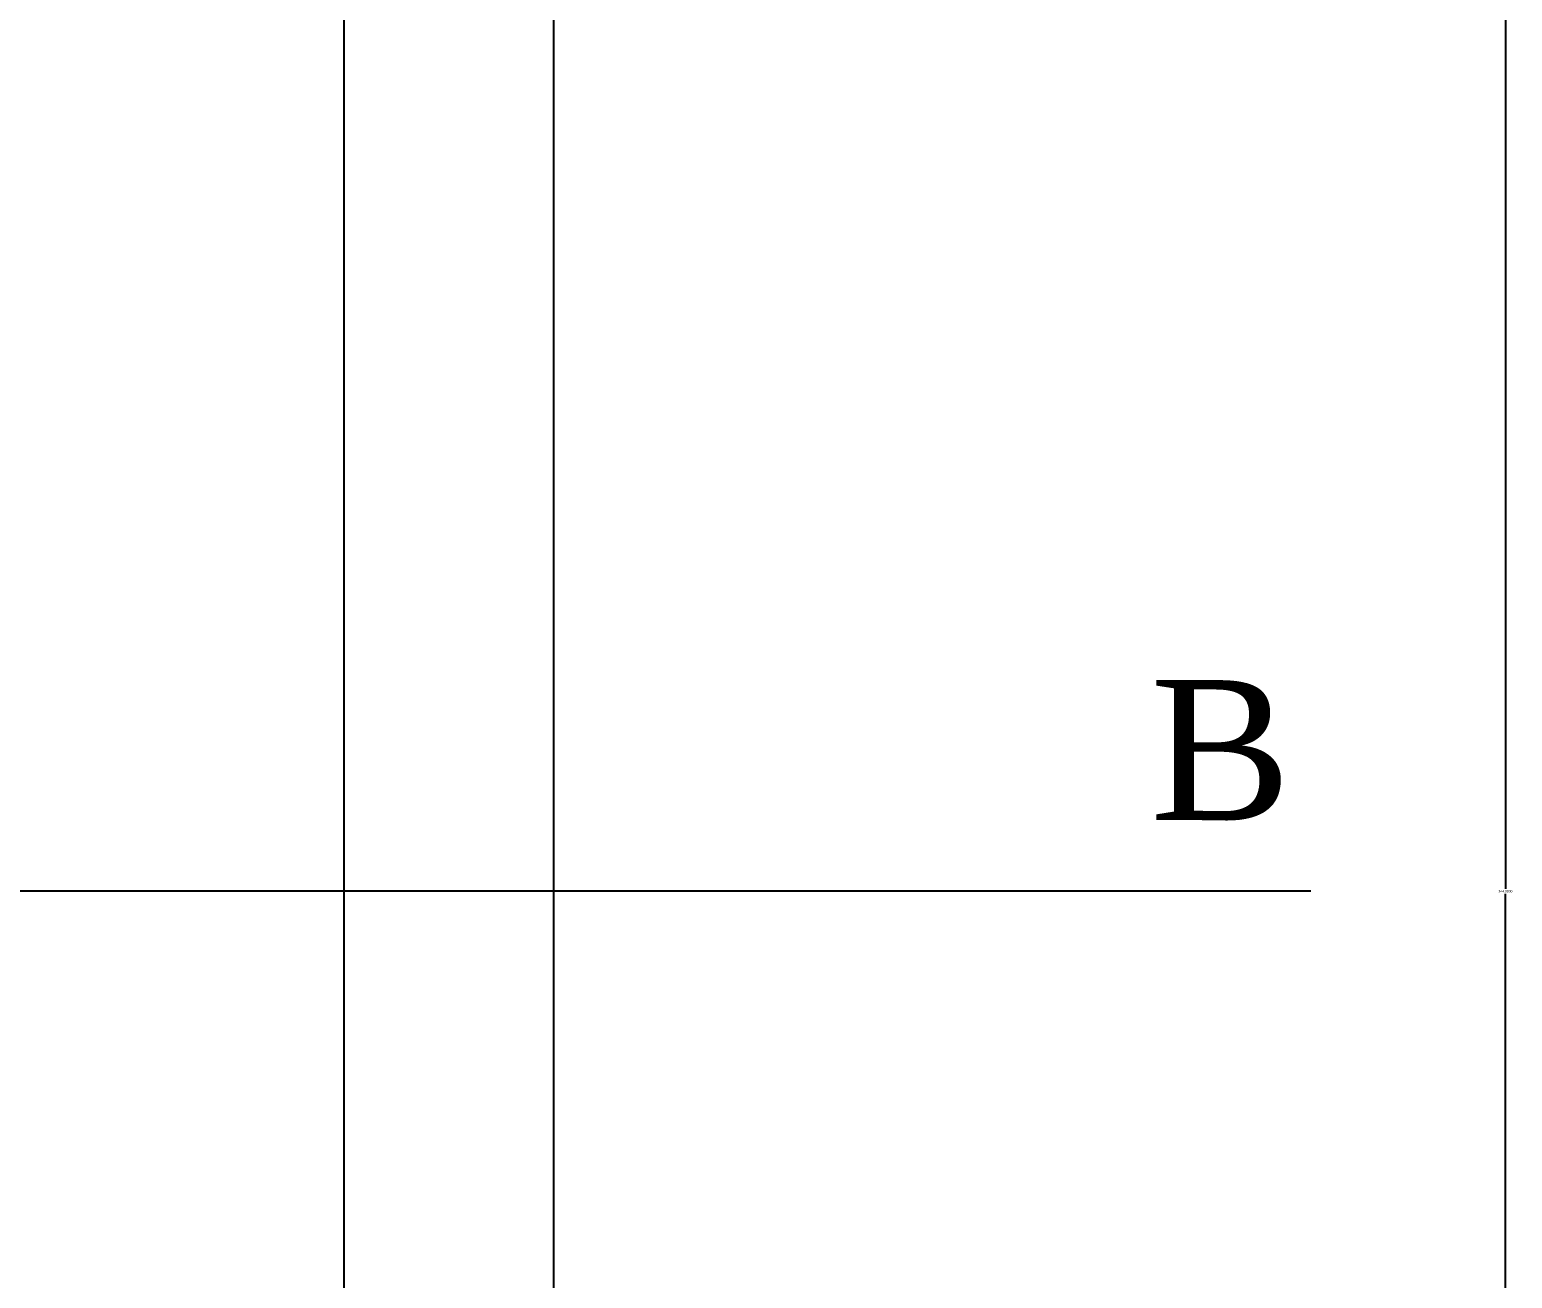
# Model space of a CAD drawing. Extents: x -873 to 2093, y -1229 to 202.
# Drawn here: x -449.6 to -339.3, y -85.2 to 7.7 of the extents above; entities that cross this region are included whole.
import ezdxf

# ---------------------------------------------------------------- set-up
doc = ezdxf.new("R2010")
doc.units = 0
doc.header["$MEASUREMENT"] = 0
doc.layers.get('0').update_dxf_attribs({"linetype": 'CONTINUOUS'})
doc.layers.get('DEFPOINTS').update_dxf_attribs({"linetype": 'CONTINUOUS'})
doc.layers.add('COTAS', color=1, linetype='CONTINUOUS')
doc.layers.add('PAREDE', color=1, linetype='CONTINUOUS')
doc.styles.add('TIMES', font='TIMES.TTF')
doc.dimstyles.get("Standard").update_dxf_attribs({"dimtxt": 0.18, "dimasz": 0.18, "dimexe": 0.18, "dimexo": 0.0625, "dimgap": 0.09, "dimtad": 0, "dimtih": 1, "dimtoh": 1, "dimdec": 4, "dimzin": 0, "dimdsep": 46, "dimtxsty": 'STANDARD', "dimcen": 0.09, "dimadec": 0, "dimazin": 0, "dimtfac": 1, "dimtdec": 4, "dimtofl": 0, "dimtmove": 0, "dimatfit": 3, "dimfxl": 1, "dimtolj": 1, "dimtzin": 0, "dimarcsym": 0})

# ---------------------------------------------------------------- blocks, each defined once
blk = doc.blocks.new('*D200')
at = {"color": 0, "linetype": 'ByBlock'}
for p, q in [((-410.54, 115.61), (-339.6, 115.61)), ((-339.78, 115.43), (-339.78, -56.21)), ((-339.78, -228.21), (-339.78, -56.57)), ((-410.54, -228.39), (-339.6, -228.39))]:
    blk.add_line(p, q, dxfattribs=at)
for points in [[(-339.81, 115.43), (-339.75, 115.43), (-339.78, 115.61)], [(-339.81, -228.21), (-339.75, -228.21), (-339.78, -228.39)]]:
    blk.add_solid(points, dxfattribs=at)
at = {"layer": 'DEFPOINTS', "color": 0, "linetype": 'ByBlock'}
for p in [(-410.61, 115.61), (-410.61, -228.39), (-339.78, -228.39)]:
    blk.add_point(p, dxfattribs=at)
at = {"color": 0, "linetype": 'ByBlock', "insert": (-339.78, -56.39), "char_height": 0.18, "attachment_point": 5}
blk.add_mtext('\\A1;344.0000', dxfattribs=at)

msp = doc.modelspace()

# ---------------------------------------------------------------- linework, layer by layer
at = {"layer": 'PAREDE'}
for p, q in [((-410.606949, 115.612857), (-410.606949, -228.387143)), ((-426.206949, 100.012857), (-426.206949, -212.387143)), ((-354.257794, -56.387143), (-474.430284, -56.387143))]:
    msp.add_line(p, q, dxfattribs=at)

# ---------------------------------------------------------------- texts
at = {"layer": 'PAREDE', "insert": (-366.20659, -40.677663), "char_height": 10.4, "width": 14.2603, "attachment_point": 1, "style": 'TIMES'}
msp.add_mtext('B', dxfattribs=at)

# ---------------------------------------------------------------- dimensions: what is measured, and where the dimension line sits
at = {"layer": 'COTAS'}
dim = msp.add_linear_dim(base=(-339.77808, -228.387143), p1=(-410.606949, 115.612857), p2=(-410.606949, -228.387143), angle=90, dimstyle='STANDARD', override={"dimscale": 1}, dxfattribs=at)
dim.commit()
dim.dimension.update_dxf_attribs({"geometry": '*D200', "text_midpoint": (-339.77808, -56.387143)})

doc.saveas('drawing.dxf')
